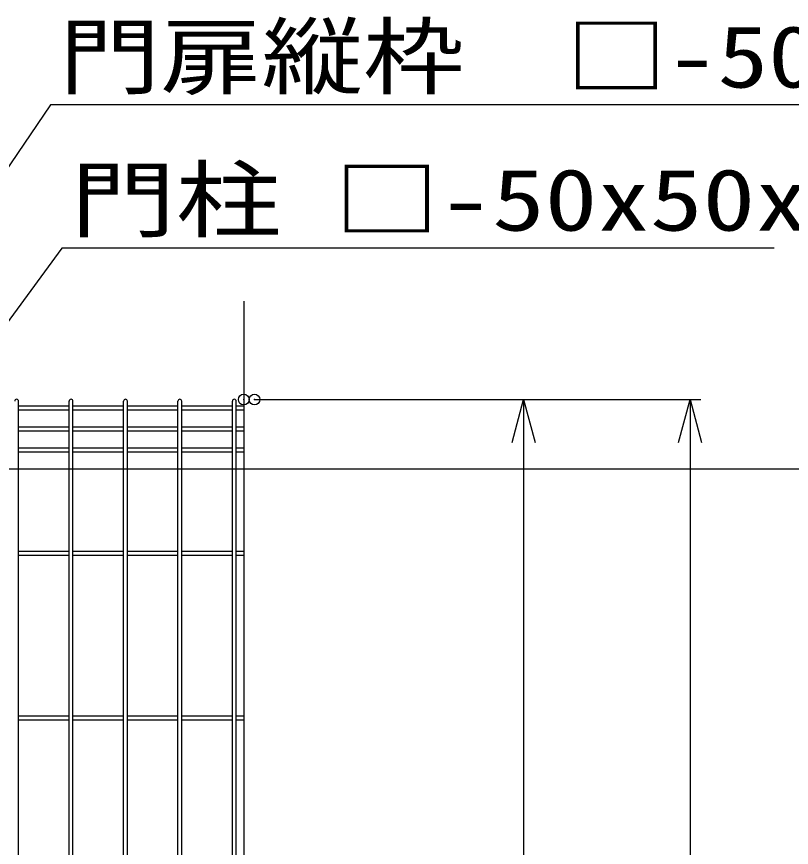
# Model space of a CAD drawing. Units: millimetres, scale not verified. Extents: x -4425 to 4425, y -3150 to 3150.
# Drawn here: x -1347 to -624, y 62 to 837 of the extents above; entities that cross this region are included whole.
import ezdxf
from ezdxf.enums import TextEntityAlignment as Align

# ---------------------------------------------------------------- set-up
doc = ezdxf.new("R2010")
doc.units = ezdxf.units.MM
doc.header["$LTSCALE"] = 20
doc.header["$PDMODE"] = 32
doc.header["$PDSIZE"] = 10
for name, color, linetype, lineweight in [('0-2_Jﾊﾟﾈﾙ', 3, 'Continuous', 25), ('0-3_寸法線', 4, 'Continuous', 25), ('0-4_寸法', 4, 'Continuous', 25), ('0-9_EXTCNT-L', 4, 'Continuous', 25), ('1-7_LAYER12', 3, 'Continuous', 25)]:
    doc.layers.add(name, color=color, linetype=linetype, lineweight=lineweight)
doc.layers.add('0-5_DEFPOINTS', color=7, linetype='Continuous')
doc.styles.add('ＭＳ ゴシック', font='')
doc.styles.get('ＭＳ ゴシック').set_extended_font_data('MS Gothic')

# ---------------------------------------------------------------- blocks, each defined once
blk = doc.blocks.new('_Open30')
at = {"layer": '0-4_寸法'}
blk.add_line((0, 0), (-20, 0), dxfattribs=at)
blk.add_lwpolyline([(-20, 5.36), (0, 0), (-20, -5.36)], dxfattribs=at)

msp = doc.modelspace()

# ---------------------------------------------------------------- linework, layer by layer
at = {"layer": '0-2_Jﾊﾟﾈﾙ'}
for p, q in [((-1345.25, -688.31), (-1345.25, 478.09)), ((-1298.08, 473.26), (-1345.25, 473.26)), ((-1298.08, -688.31), (-1298.08, 478.09)), ((-1294.48, -688.31), (-1294.48, 478.09)), ((-1247.31, 473.26), (-1294.48, 473.26)), ((-1247.31, -688.31), (-1247.31, 478.09)), ((-1243.71, -688.31), (-1243.71, 478.09)), ((-1196.54, 473.26), (-1243.71, 473.26)), ((-1196.54, -688.31), (-1196.54, 478.09)), ((-1192.94, -688.31), (-1192.94, 478.09)), ((-1145.77, 473.26), (-1192.94, 473.26)), ((-1145.77, -688.31), (-1145.77, 478.09)), ((-1142.17, -688.31), (-1142.17, 478.09)), ((-1135.16, 473.26), (-1142.17, 473.26)), ((-1298.08, 469.66), (-1345.25, 469.66)), ((-1247.31, 469.66), (-1294.48, 469.66)), ((-1196.54, 469.66), (-1243.71, 469.66)), ((-1145.77, 469.66), (-1192.94, 469.66)), ((-1135.16, 469.66), (-1142.17, 469.66)), ((-1298.08, 453.69), (-1345.25, 453.69)), ((-1298.08, 450.09), (-1345.25, 450.09)), ((-1247.31, 453.69), (-1294.48, 453.69)), ((-1247.31, 450.09), (-1294.48, 450.09)), ((-1196.54, 453.69), (-1243.71, 453.69)), ((-1196.54, 450.09), (-1243.71, 450.09)), ((-1145.77, 453.69), (-1192.94, 453.69)), ((-1145.77, 450.09), (-1192.94, 450.09)), ((-1135.16, 453.69), (-1142.17, 453.69)), ((-1135.16, 450.09), (-1142.17, 450.09)), ((-1298.08, 434.12), (-1345.25, 434.12)), ((-1247.31, 434.12), (-1294.48, 434.12)), ((-1196.54, 434.12), (-1243.71, 434.12)), ((-1145.77, 434.12), (-1192.94, 434.12)), ((-1135.16, 434.12), (-1142.17, 434.12)), ((-1298.08, 430.52), (-1345.25, 430.52)), ((-1247.31, 430.52), (-1294.48, 430.52)), ((-1196.54, 430.52), (-1243.71, 430.52)), ((-1145.77, 430.52), (-1192.94, 430.52)), ((-1135.16, 430.52), (-1142.17, 430.52)), ((-1298.08, 337.69), (-1345.25, 337.69)), ((-1298.08, 334.09), (-1345.25, 334.09)), ((-1247.31, 337.69), (-1294.48, 337.69)), ((-1247.31, 334.09), (-1294.48, 334.09)), ((-1196.54, 337.69), (-1243.71, 337.69)), ((-1196.54, 334.09), (-1243.71, 334.09)), ((-1145.77, 337.69), (-1192.94, 337.69)), ((-1145.77, 334.09), (-1192.94, 334.09)), ((-1135.16, 337.69), (-1142.17, 337.69)), ((-1135.16, 334.09), (-1142.17, 334.09)), ((-1298.08, 184.19), (-1345.25, 184.19)), ((-1298.08, 180.59), (-1345.25, 180.59)), ((-1247.31, 184.19), (-1294.48, 184.19)), ((-1247.31, 180.59), (-1294.48, 180.59)), ((-1196.54, 184.19), (-1243.71, 184.19)), ((-1196.54, 180.59), (-1243.71, 180.59)), ((-1145.77, 184.19), (-1192.94, 184.19)), ((-1145.77, 180.59), (-1192.94, 180.59)), ((-1135.16, 184.19), (-1142.17, 184.19)), ((-1135.16, 180.59), (-1142.17, 180.59))]:
    msp.add_line(p, q, dxfattribs=at)
for centre in [(-1347.05, 478.09), (-1296.28, 478.09), (-1245.51, 478.09), (-1194.74, 478.09), (-1143.97, 478.09)]:
    msp.add_arc(centre, 1.8, 0, 180, dxfattribs=at)
at = {"layer": '0-3_寸法線'}
for p, q in [((-1125.16, 479.56), (-864.03, 479.56)), ((-1115.16, 479.56), (-708.72, 479.56)), ((-874.03, 439.56), (-874.03, -650.11)), ((-718.72, 439.56), (-718.72, -680.11)), ((-1448.66, 414.89), (-557.92, 414.89))]:
    msp.add_line(p, q, dxfattribs=at)
at = {"layer": '0-5_DEFPOINTS'}
for p in [(-1135.16, 479.56), (-1125.16, 479.56)]:
    msp.add_point(p, dxfattribs=at)
at = {"layer": '0-9_EXTCNT-L'}
msp.add_line((-1135.16, 571.47), (-1135.16, -854.61), dxfattribs=at)
at = {"layer": '1-7_LAYER12', "color": 7}
for points in [[(-454.03, 754.42), (-1315.58, 754.42), (-1569.32, 380.64)], [(-640.23, 620.96), (-1304.94, 620.96), (-1472.87, 391.87)]]:
    msp.add_lwpolyline(points, dxfattribs=at)

# ---------------------------------------------------------------- block references
at = {"layer": '0-3_寸法線', "xscale": 2, "yscale": 2, "rotation": 90}
for p in [(-874.03, 479.56), (-718.72, 479.56)]:
    msp.add_blockref('_Open30', p, dxfattribs=at)

# ---------------------------------------------------------------- texts
at = {"layer": '1-7_LAYER12', "style": 'ＭＳ ゴシック'}
for s, height, width, p in [('門扉縦枠\u3000□-50x26x1.6', 57.77, 1.2, (-1307.58, 753.32)), ('門柱 □-50x50x2.3', 57.73, 1.25, (-1296.94, 619.85))]:
    msp.add_text(s, height=height, dxfattribs=dict(at, width=width)).set_placement(p, align=Align.BOTTOM_LEFT)

doc.saveas('drawing.dxf')
